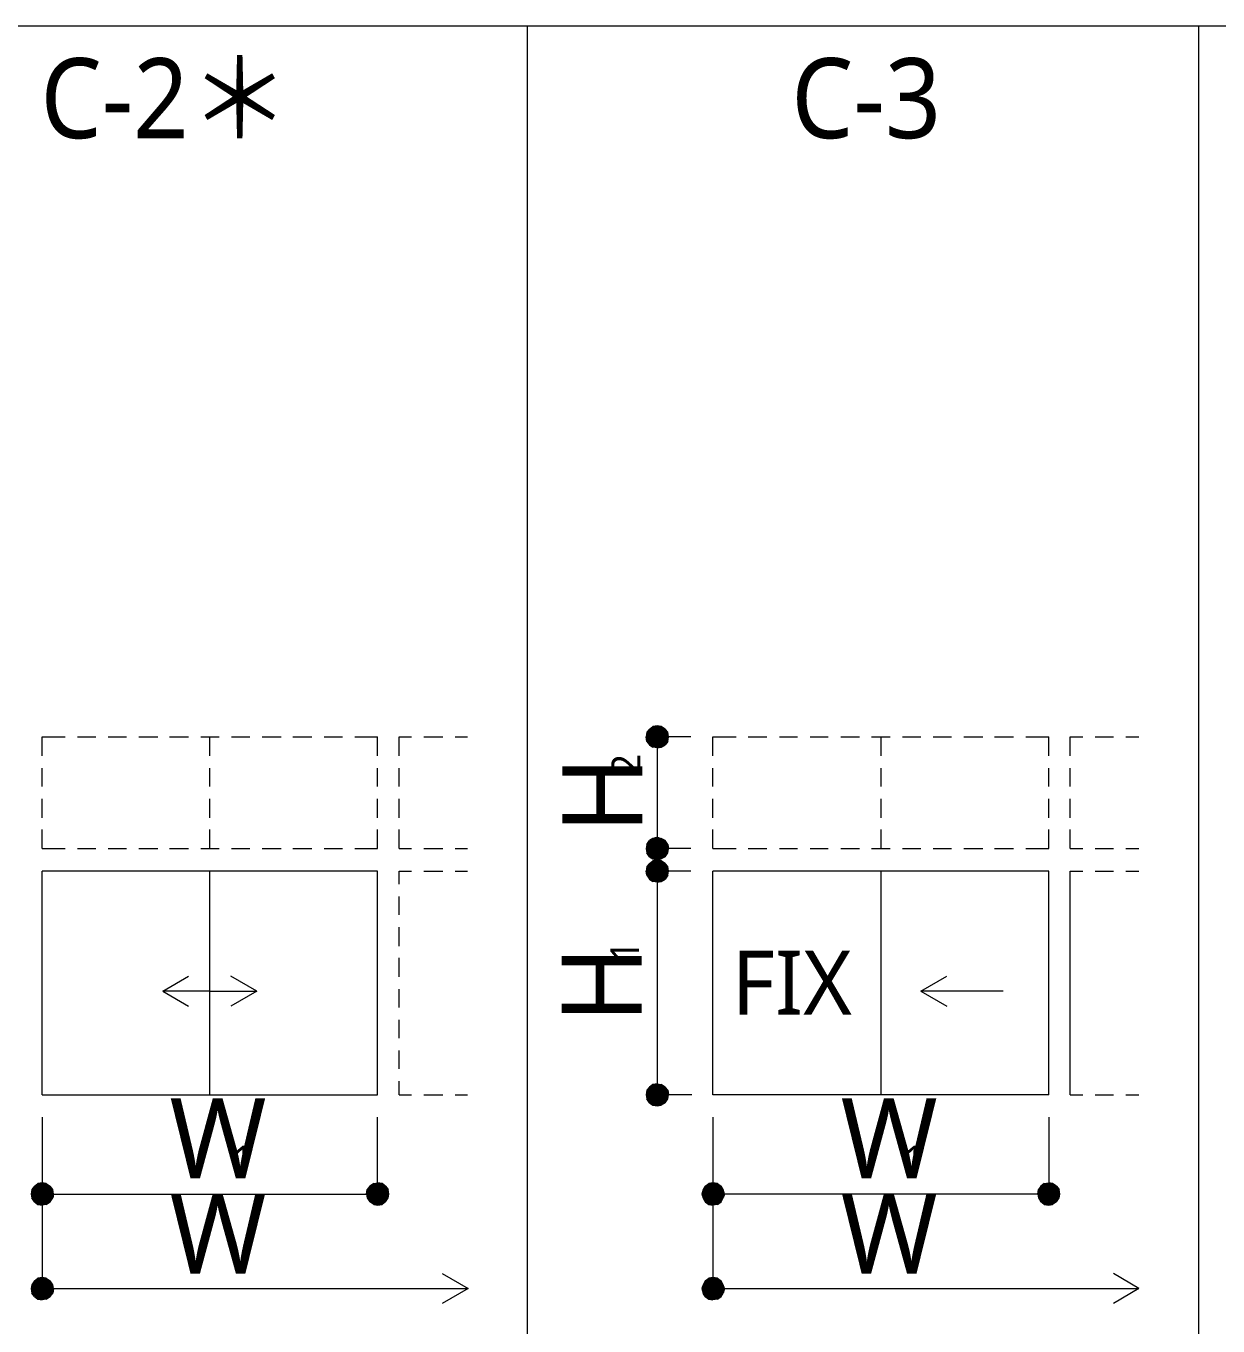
# Model space of a CAD drawing. Header units: millimetres. Extents: x 0 to 420, y 0 to 297.
# Drawn here: x 63.25 to 101.93, y 118.42 to 160.61 of the extents above; entities that cross this region are included whole.
import ezdxf
from ezdxf.enums import TextEntityAlignment as Align

# ---------------------------------------------------------------- set-up
doc = ezdxf.new("R2010")
doc.units = ezdxf.units.MM
doc.styles.add('kst32b', font='NotoSansJP-Variable.ttf')

msp = doc.modelspace()

# ---------------------------------------------------------------- hatches: boundary and pattern name
h = msp.add_hatch(color=7)
h.paths.add_polyline_path([(83.397, 137.689), (83.376, 137.541), (83.735, 137.541), (83.397, 137.689)])
h.paths.add_polyline_path([(83.376, 137.541), (83.735, 137.541), (83.397, 137.393), (83.376, 137.541)])
h.paths.add_polyline_path([(83.735, 137.541), (83.397, 137.393), (83.481, 137.287), (83.735, 137.541)])
h = msp.add_hatch(color=7)
h.paths.add_polyline_path([(83.735, 137.901), (83.587, 137.88), (83.735, 137.541), (83.735, 137.901)])
h.paths.add_polyline_path([(83.587, 137.88), (83.735, 137.541), (83.481, 137.795), (83.587, 137.88)])
h.paths.add_polyline_path([(83.735, 137.541), (83.481, 137.795), (83.397, 137.689), (83.735, 137.541)])
for points in [[(83.862, 137.88), (83.735, 137.901), (83.735, 137.541), (83.862, 137.88)], [(83.587, 133.583), (83.735, 133.54), (83.735, 133.921), (83.587, 133.583)], [(83.862, 133.519), (83.735, 133.54), (83.735, 133.181), (83.862, 133.519)], [(83.587, 125.582), (83.735, 125.561), (83.735, 125.921), (83.587, 125.582)], [(63.437, 122.851), (63.415, 122.703), (63.775, 122.703), (63.437, 122.851)], [(85.217, 122.851), (85.175, 122.703), (85.535, 122.703), (85.217, 122.851)], [(74.994, 122.576), (75.015, 122.703), (74.655, 122.703), (74.994, 122.576)], [(96.774, 122.576), (96.795, 122.703), (96.435, 122.703), (96.774, 122.576)], [(63.437, 119.761), (63.415, 119.634), (63.775, 119.634), (63.437, 119.761)], [(85.217, 119.761), (85.175, 119.634), (85.535, 119.634), (85.217, 119.761)]]:
    msp.add_hatch(color=7).paths.add_polyline_path(points)
h = msp.add_hatch(color=7)
h.paths.add_polyline_path([(84.095, 137.541), (84.074, 137.689), (83.735, 137.541), (84.095, 137.541)])
h.paths.add_polyline_path([(84.074, 137.689), (83.735, 137.541), (83.989, 137.795), (84.074, 137.689)])
h.paths.add_polyline_path([(83.735, 137.541), (83.989, 137.795), (83.862, 137.88), (83.735, 137.541)])
h = msp.add_hatch(color=7)
h.paths.add_polyline_path([(83.481, 137.287), (83.587, 137.202), (83.735, 137.541), (83.481, 137.287)])
h.paths.add_polyline_path([(83.587, 137.202), (83.735, 137.541), (83.735, 137.181), (83.587, 137.202)])
h.paths.add_polyline_path([(83.735, 137.541), (83.735, 137.181), (83.862, 137.202), (83.735, 137.541)])
h = msp.add_hatch(color=7)
h.paths.add_polyline_path([(83.862, 137.202), (83.989, 137.287), (83.735, 137.541), (83.862, 137.202)])
h.paths.add_polyline_path([(83.989, 137.287), (83.735, 137.541), (84.074, 137.393), (83.989, 137.287)])
h.paths.add_polyline_path([(83.735, 137.541), (84.074, 137.393), (84.095, 137.541), (83.735, 137.541)])
h = msp.add_hatch(color=7)
h.paths.add_polyline_path([(83.587, 134.239), (83.481, 134.175), (83.735, 133.921), (83.587, 134.239)])
h.paths.add_polyline_path([(83.481, 134.175), (83.735, 133.921), (83.397, 134.048), (83.481, 134.175)])
h.paths.add_polyline_path([(83.735, 133.921), (83.397, 134.048), (83.376, 133.921), (83.735, 133.921)])
h = msp.add_hatch(color=7)
h.paths.add_polyline_path([(83.989, 134.175), (83.862, 134.239), (83.735, 133.921), (83.989, 134.175)])
h.paths.add_polyline_path([(83.862, 134.239), (83.735, 133.921), (83.735, 134.281), (83.862, 134.239)])
h.paths.add_polyline_path([(83.735, 133.921), (83.735, 134.281), (83.587, 134.239), (83.735, 133.921)])
h = msp.add_hatch(color=7)
h.paths.add_polyline_path([(84.074, 133.773), (84.095, 133.921), (83.735, 133.921), (84.074, 133.773)])
h.paths.add_polyline_path([(84.095, 133.921), (83.735, 133.921), (84.074, 134.048), (84.095, 133.921)])
h.paths.add_polyline_path([(83.735, 133.921), (84.074, 134.048), (83.989, 134.175), (83.735, 133.921)])
h = msp.add_hatch(color=7)
h.paths.add_polyline_path([(83.376, 133.921), (83.397, 133.773), (83.735, 133.921), (83.376, 133.921)])
h.paths.add_polyline_path([(83.397, 133.773), (83.735, 133.921), (83.481, 133.646), (83.397, 133.773)])
h.paths.add_polyline_path([(83.735, 133.921), (83.481, 133.646), (83.587, 133.583), (83.735, 133.921)])
h = msp.add_hatch(color=7)
h.paths.add_polyline_path([(83.735, 133.54), (83.862, 133.583), (83.735, 133.921), (83.735, 133.54)])
h.paths.add_polyline_path([(83.862, 133.583), (83.735, 133.921), (83.989, 133.646), (83.862, 133.583)])
h.paths.add_polyline_path([(83.735, 133.921), (83.989, 133.646), (84.074, 133.773), (83.735, 133.921)])
h = msp.add_hatch(color=7)
h.paths.add_polyline_path([(83.735, 133.54), (83.587, 133.519), (83.735, 133.181), (83.735, 133.54)])
h.paths.add_polyline_path([(83.587, 133.519), (83.735, 133.181), (83.481, 133.435), (83.587, 133.519)])
h.paths.add_polyline_path([(83.735, 133.181), (83.481, 133.435), (83.397, 133.329), (83.735, 133.181)])
h = msp.add_hatch(color=7)
h.paths.add_polyline_path([(84.095, 133.181), (84.074, 133.329), (83.735, 133.181), (84.095, 133.181)])
h.paths.add_polyline_path([(84.074, 133.329), (83.735, 133.181), (83.989, 133.435), (84.074, 133.329)])
h.paths.add_polyline_path([(83.735, 133.181), (83.989, 133.435), (83.862, 133.519), (83.735, 133.181)])
h = msp.add_hatch(color=7)
h.paths.add_polyline_path([(83.397, 133.329), (83.376, 133.181), (83.735, 133.181), (83.397, 133.329)])
h.paths.add_polyline_path([(83.376, 133.181), (83.735, 133.181), (83.397, 133.054), (83.376, 133.181)])
h.paths.add_polyline_path([(83.735, 133.181), (83.397, 133.054), (83.481, 132.927), (83.735, 133.181)])
h = msp.add_hatch(color=7)
h.paths.add_polyline_path([(83.481, 132.927), (83.587, 132.842), (83.735, 133.181), (83.481, 132.927)])
h.paths.add_polyline_path([(83.587, 132.842), (83.735, 133.181), (83.735, 132.821), (83.587, 132.842)])
h.paths.add_polyline_path([(83.735, 133.181), (83.735, 132.821), (83.862, 132.842), (83.735, 133.181)])
h = msp.add_hatch(color=7)
h.paths.add_polyline_path([(83.862, 132.842), (83.989, 132.927), (83.735, 133.181), (83.862, 132.842)])
h.paths.add_polyline_path([(83.989, 132.927), (83.735, 133.181), (84.074, 133.054), (83.989, 132.927)])
h.paths.add_polyline_path([(83.735, 133.181), (84.074, 133.054), (84.095, 133.181), (83.735, 133.181)])
h = msp.add_hatch(color=7)
h.paths.add_polyline_path([(83.587, 126.259), (83.481, 126.175), (83.735, 125.921), (83.587, 126.259)])
h.paths.add_polyline_path([(83.481, 126.175), (83.735, 125.921), (83.397, 126.069), (83.481, 126.175)])
h.paths.add_polyline_path([(83.735, 125.921), (83.397, 126.069), (83.376, 125.921), (83.735, 125.921)])
h = msp.add_hatch(color=7)
h.paths.add_polyline_path([(83.989, 126.175), (83.862, 126.259), (83.735, 125.921), (83.989, 126.175)])
h.paths.add_polyline_path([(83.862, 126.259), (83.735, 125.921), (83.735, 126.28), (83.862, 126.259)])
h.paths.add_polyline_path([(83.735, 125.921), (83.735, 126.28), (83.587, 126.259), (83.735, 125.921)])
h = msp.add_hatch(color=7)
h.paths.add_polyline_path([(84.074, 125.793), (84.095, 125.921), (83.735, 125.921), (84.074, 125.793)])
h.paths.add_polyline_path([(84.095, 125.921), (83.735, 125.921), (84.074, 126.069), (84.095, 125.921)])
h.paths.add_polyline_path([(83.735, 125.921), (84.074, 126.069), (83.989, 126.175), (83.735, 125.921)])
h = msp.add_hatch(color=7)
h.paths.add_polyline_path([(83.376, 125.921), (83.397, 125.793), (83.735, 125.921), (83.376, 125.921)])
h.paths.add_polyline_path([(83.397, 125.793), (83.735, 125.921), (83.481, 125.667), (83.397, 125.793)])
h.paths.add_polyline_path([(83.735, 125.921), (83.481, 125.667), (83.587, 125.582), (83.735, 125.921)])
h = msp.add_hatch(color=7)
h.paths.add_polyline_path([(83.735, 125.561), (83.862, 125.582), (83.735, 125.921), (83.735, 125.561)])
h.paths.add_polyline_path([(83.862, 125.582), (83.735, 125.921), (83.989, 125.667), (83.862, 125.582)])
h.paths.add_polyline_path([(83.735, 125.921), (83.989, 125.667), (84.074, 125.793), (83.735, 125.921)])
h = msp.add_hatch(color=7)
h.paths.add_polyline_path([(63.775, 123.063), (63.627, 123.042), (63.775, 122.703), (63.775, 123.063)])
h.paths.add_polyline_path([(63.627, 123.042), (63.775, 122.703), (63.521, 122.957), (63.627, 123.042)])
h.paths.add_polyline_path([(63.775, 122.703), (63.521, 122.957), (63.437, 122.851), (63.775, 122.703)])
h = msp.add_hatch(color=7)
h.paths.add_polyline_path([(64.114, 122.851), (64.029, 122.957), (63.775, 122.703), (64.114, 122.851)])
h.paths.add_polyline_path([(64.029, 122.957), (63.775, 122.703), (63.902, 123.042), (64.029, 122.957)])
h.paths.add_polyline_path([(63.775, 122.703), (63.902, 123.042), (63.775, 123.063), (63.775, 122.703)])
h = msp.add_hatch(color=7)
h.paths.add_polyline_path([(64.029, 122.449), (64.114, 122.576), (63.775, 122.703), (64.029, 122.449)])
h.paths.add_polyline_path([(64.114, 122.576), (63.775, 122.703), (64.135, 122.703), (64.114, 122.576)])
h.paths.add_polyline_path([(63.775, 122.703), (64.135, 122.703), (64.114, 122.851), (63.775, 122.703)])
h = msp.add_hatch(color=7)
h.paths.add_polyline_path([(74.401, 122.957), (74.316, 122.851), (74.655, 122.703), (74.401, 122.957)])
h.paths.add_polyline_path([(74.316, 122.851), (74.655, 122.703), (74.295, 122.703), (74.316, 122.851)])
h.paths.add_polyline_path([(74.655, 122.703), (74.295, 122.703), (74.316, 122.576), (74.655, 122.703)])
h = msp.add_hatch(color=7)
h.paths.add_polyline_path([(74.803, 123.042), (74.655, 123.063), (74.655, 122.703), (74.803, 123.042)])
h.paths.add_polyline_path([(74.655, 123.063), (74.655, 122.703), (74.528, 123.042), (74.655, 123.063)])
h.paths.add_polyline_path([(74.655, 122.703), (74.528, 123.042), (74.401, 122.957), (74.655, 122.703)])
h = msp.add_hatch(color=7)
h.paths.add_polyline_path([(75.015, 122.703), (74.994, 122.851), (74.655, 122.703), (75.015, 122.703)])
h.paths.add_polyline_path([(74.994, 122.851), (74.655, 122.703), (74.909, 122.957), (74.994, 122.851)])
h.paths.add_polyline_path([(74.655, 122.703), (74.909, 122.957), (74.803, 123.042), (74.655, 122.703)])
h = msp.add_hatch(color=7)
h.paths.add_polyline_path([(85.535, 123.063), (85.408, 123.042), (85.535, 122.703), (85.535, 123.063)])
h.paths.add_polyline_path([(85.408, 123.042), (85.535, 122.703), (85.281, 122.957), (85.408, 123.042)])
h.paths.add_polyline_path([(85.535, 122.703), (85.281, 122.957), (85.217, 122.851), (85.535, 122.703)])
h = msp.add_hatch(color=7)
h.paths.add_polyline_path([(85.873, 122.851), (85.81, 122.957), (85.535, 122.703), (85.873, 122.851)])
h.paths.add_polyline_path([(85.81, 122.957), (85.535, 122.703), (85.683, 123.042), (85.81, 122.957)])
h.paths.add_polyline_path([(85.535, 122.703), (85.683, 123.042), (85.535, 123.063), (85.535, 122.703)])
h = msp.add_hatch(color=7)
h.paths.add_polyline_path([(85.81, 122.449), (85.873, 122.576), (85.535, 122.703), (85.81, 122.449)])
h.paths.add_polyline_path([(85.873, 122.576), (85.535, 122.703), (85.916, 122.703), (85.873, 122.576)])
h.paths.add_polyline_path([(85.535, 122.703), (85.916, 122.703), (85.873, 122.851), (85.535, 122.703)])
h = msp.add_hatch(color=7)
h.paths.add_polyline_path([(96.181, 122.957), (96.097, 122.851), (96.435, 122.703), (96.181, 122.957)])
h.paths.add_polyline_path([(96.097, 122.851), (96.435, 122.703), (96.076, 122.703), (96.097, 122.851)])
h.paths.add_polyline_path([(96.435, 122.703), (96.076, 122.703), (96.097, 122.576), (96.435, 122.703)])
h = msp.add_hatch(color=7)
h.paths.add_polyline_path([(96.562, 123.042), (96.435, 123.063), (96.435, 122.703), (96.562, 123.042)])
h.paths.add_polyline_path([(96.435, 123.063), (96.435, 122.703), (96.287, 123.042), (96.435, 123.063)])
h.paths.add_polyline_path([(96.435, 122.703), (96.287, 123.042), (96.181, 122.957), (96.435, 122.703)])
h = msp.add_hatch(color=7)
h.paths.add_polyline_path([(96.795, 122.703), (96.774, 122.851), (96.435, 122.703), (96.795, 122.703)])
h.paths.add_polyline_path([(96.774, 122.851), (96.435, 122.703), (96.689, 122.957), (96.774, 122.851)])
h.paths.add_polyline_path([(96.435, 122.703), (96.689, 122.957), (96.562, 123.042), (96.435, 122.703)])
h = msp.add_hatch(color=7)
h.paths.add_polyline_path([(63.415, 122.703), (63.437, 122.576), (63.775, 122.703), (63.415, 122.703)])
h.paths.add_polyline_path([(63.437, 122.576), (63.775, 122.703), (63.521, 122.449), (63.437, 122.576)])
h.paths.add_polyline_path([(63.775, 122.703), (63.521, 122.449), (63.627, 122.364), (63.775, 122.703)])
h = msp.add_hatch(color=7)
h.paths.add_polyline_path([(63.627, 122.364), (63.775, 122.343), (63.775, 122.703), (63.627, 122.364)])
h.paths.add_polyline_path([(63.775, 122.343), (63.775, 122.703), (63.902, 122.364), (63.775, 122.343)])
h.paths.add_polyline_path([(63.775, 122.703), (63.902, 122.364), (64.029, 122.449), (63.775, 122.703)])
h = msp.add_hatch(color=7)
h.paths.add_polyline_path([(74.316, 122.576), (74.401, 122.449), (74.655, 122.703), (74.316, 122.576)])
h.paths.add_polyline_path([(74.401, 122.449), (74.655, 122.703), (74.528, 122.364), (74.401, 122.449)])
h.paths.add_polyline_path([(74.655, 122.703), (74.528, 122.364), (74.655, 122.343), (74.655, 122.703)])
h = msp.add_hatch(color=7)
h.paths.add_polyline_path([(74.655, 122.343), (74.803, 122.364), (74.655, 122.703), (74.655, 122.343)])
h.paths.add_polyline_path([(74.803, 122.364), (74.655, 122.703), (74.909, 122.449), (74.803, 122.364)])
h.paths.add_polyline_path([(74.655, 122.703), (74.909, 122.449), (74.994, 122.576), (74.655, 122.703)])
h = msp.add_hatch(color=7)
h.paths.add_polyline_path([(85.175, 122.703), (85.217, 122.576), (85.535, 122.703), (85.175, 122.703)])
h.paths.add_polyline_path([(85.217, 122.576), (85.535, 122.703), (85.281, 122.449), (85.217, 122.576)])
h.paths.add_polyline_path([(85.535, 122.703), (85.281, 122.449), (85.408, 122.364), (85.535, 122.703)])
h = msp.add_hatch(color=7)
h.paths.add_polyline_path([(85.408, 122.364), (85.535, 122.343), (85.535, 122.703), (85.408, 122.364)])
h.paths.add_polyline_path([(85.535, 122.343), (85.535, 122.703), (85.683, 122.364), (85.535, 122.343)])
h.paths.add_polyline_path([(85.535, 122.703), (85.683, 122.364), (85.81, 122.449), (85.535, 122.703)])
h = msp.add_hatch(color=7)
h.paths.add_polyline_path([(96.097, 122.576), (96.181, 122.449), (96.435, 122.703), (96.097, 122.576)])
h.paths.add_polyline_path([(96.181, 122.449), (96.435, 122.703), (96.287, 122.364), (96.181, 122.449)])
h.paths.add_polyline_path([(96.435, 122.703), (96.287, 122.364), (96.435, 122.343), (96.435, 122.703)])
h = msp.add_hatch(color=7)
h.paths.add_polyline_path([(96.435, 122.343), (96.562, 122.364), (96.435, 122.703), (96.435, 122.343)])
h.paths.add_polyline_path([(96.562, 122.364), (96.435, 122.703), (96.689, 122.449), (96.562, 122.364)])
h.paths.add_polyline_path([(96.435, 122.703), (96.689, 122.449), (96.774, 122.576), (96.435, 122.703)])
h = msp.add_hatch(color=7)
h.paths.add_polyline_path([(63.775, 119.994), (63.627, 119.973), (63.775, 119.634), (63.775, 119.994)])
h.paths.add_polyline_path([(63.627, 119.973), (63.775, 119.634), (63.521, 119.888), (63.627, 119.973)])
h.paths.add_polyline_path([(63.775, 119.634), (63.521, 119.888), (63.437, 119.761), (63.775, 119.634)])
h = msp.add_hatch(color=7)
h.paths.add_polyline_path([(64.114, 119.761), (64.029, 119.888), (63.775, 119.634), (64.114, 119.761)])
h.paths.add_polyline_path([(64.029, 119.888), (63.775, 119.634), (63.902, 119.973), (64.029, 119.888)])
h.paths.add_polyline_path([(63.775, 119.634), (63.902, 119.973), (63.775, 119.994), (63.775, 119.634)])
h = msp.add_hatch(color=7)
h.paths.add_polyline_path([(85.535, 119.994), (85.408, 119.973), (85.535, 119.634), (85.535, 119.994)])
h.paths.add_polyline_path([(85.408, 119.973), (85.535, 119.634), (85.281, 119.888), (85.408, 119.973)])
h.paths.add_polyline_path([(85.535, 119.634), (85.281, 119.888), (85.217, 119.761), (85.535, 119.634)])
h = msp.add_hatch(color=7)
h.paths.add_polyline_path([(85.873, 119.761), (85.81, 119.888), (85.535, 119.634), (85.873, 119.761)])
h.paths.add_polyline_path([(85.81, 119.888), (85.535, 119.634), (85.683, 119.973), (85.81, 119.888)])
h.paths.add_polyline_path([(85.535, 119.634), (85.683, 119.973), (85.535, 119.994), (85.535, 119.634)])
h = msp.add_hatch(color=7)
h.paths.add_polyline_path([(63.415, 119.634), (63.437, 119.486), (63.775, 119.634), (63.415, 119.634)])
h.paths.add_polyline_path([(63.437, 119.486), (63.775, 119.634), (63.521, 119.38), (63.437, 119.486)])
h.paths.add_polyline_path([(63.775, 119.634), (63.521, 119.38), (63.627, 119.295), (63.775, 119.634)])
h = msp.add_hatch(color=7)
h.paths.add_polyline_path([(63.627, 119.295), (63.775, 119.274), (63.775, 119.634), (63.627, 119.295)])
h.paths.add_polyline_path([(63.775, 119.274), (63.775, 119.634), (63.902, 119.295), (63.775, 119.274)])
h.paths.add_polyline_path([(63.775, 119.634), (63.902, 119.295), (64.029, 119.38), (63.775, 119.634)])
h = msp.add_hatch(color=7)
h.paths.add_polyline_path([(64.029, 119.38), (64.114, 119.486), (63.775, 119.634), (64.029, 119.38)])
h.paths.add_polyline_path([(64.114, 119.486), (63.775, 119.634), (64.135, 119.634), (64.114, 119.486)])
h.paths.add_polyline_path([(63.775, 119.634), (64.135, 119.634), (64.114, 119.761), (63.775, 119.634)])
h = msp.add_hatch(color=7)
h.paths.add_polyline_path([(85.175, 119.634), (85.217, 119.486), (85.535, 119.634), (85.175, 119.634)])
h.paths.add_polyline_path([(85.217, 119.486), (85.535, 119.634), (85.281, 119.38), (85.217, 119.486)])
h.paths.add_polyline_path([(85.535, 119.634), (85.281, 119.38), (85.408, 119.295), (85.535, 119.634)])
h = msp.add_hatch(color=7)
h.paths.add_polyline_path([(85.408, 119.295), (85.535, 119.274), (85.535, 119.634), (85.408, 119.295)])
h.paths.add_polyline_path([(85.535, 119.274), (85.535, 119.634), (85.683, 119.295), (85.535, 119.274)])
h.paths.add_polyline_path([(85.535, 119.634), (85.683, 119.295), (85.81, 119.38), (85.535, 119.634)])
h = msp.add_hatch(color=7)
h.paths.add_polyline_path([(85.81, 119.38), (85.873, 119.486), (85.535, 119.634), (85.81, 119.38)])
h.paths.add_polyline_path([(85.873, 119.486), (85.535, 119.634), (85.916, 119.634), (85.873, 119.486)])
h.paths.add_polyline_path([(85.535, 119.634), (85.916, 119.634), (85.873, 119.761), (85.535, 119.634)])

# ---------------------------------------------------------------- linework, layer by layer
at = {"lineweight": 13}
for points in [[(26.183, 160.613), (205.169, 160.613)], [(79.523, 51.985), (79.523, 160.613)], [(101.304, 51.985), (101.304, 160.613)], [(63.775, 136.927), (63.775, 137.541)], [(63.775, 137.541), (64.516, 137.541)], [(64.918, 137.541), (65.511, 137.541)], [(65.913, 137.541), (66.506, 137.541)], [(66.908, 137.541), (67.522, 137.541)], [(67.903, 137.541), (68.517, 137.541)], [(68.919, 137.541), (69.511, 137.541)], [(69.215, 136.927), (69.215, 137.541)], [(69.913, 137.541), (70.506, 137.541)], [(70.908, 137.541), (71.522, 137.541)], [(71.903, 137.541), (72.517, 137.541)], [(72.919, 137.541), (73.512, 137.541)], [(73.914, 137.541), (74.655, 137.541)], [(74.655, 136.927), (74.655, 137.541)], [(75.353, 137.541), (75.756, 137.541)], [(75.353, 136.927), (75.353, 137.541)], [(76.158, 137.541), (76.771, 137.541)], [(77.174, 137.541), (77.576, 137.541)], [(84.815, 137.541), (83.735, 137.541)], [(84.815, 133.921), (83.735, 133.921), (83.735, 137.541)], [(85.535, 137.541), (86.296, 137.541)], [(85.535, 136.927), (85.535, 137.541)], [(86.678, 137.541), (87.291, 137.541)], [(87.694, 137.541), (88.286, 137.541)], [(88.688, 137.541), (89.281, 137.541)], [(89.683, 137.541), (90.297, 137.541)], [(90.678, 137.541), (91.292, 137.541)], [(90.996, 136.927), (90.996, 137.541)], [(91.694, 137.541), (92.287, 137.541)], [(92.689, 137.541), (93.282, 137.541)], [(93.684, 137.541), (94.298, 137.541)], [(94.679, 137.541), (95.292, 137.541)], [(95.695, 137.541), (96.435, 137.541)], [(96.435, 136.927), (96.435, 137.541)], [(97.134, 137.541), (97.536, 137.541)], [(97.134, 136.927), (97.134, 137.541)], [(97.938, 137.541), (98.531, 137.541)], [(98.933, 137.541), (99.356, 137.541)], [(63.775, 135.932), (63.775, 136.525)], [(69.215, 135.932), (69.215, 136.525)], [(74.655, 135.932), (74.655, 136.525)], [(75.353, 135.932), (75.353, 136.525)], [(85.535, 135.932), (85.535, 136.525)], [(90.996, 135.932), (90.996, 136.525)], [(96.435, 135.932), (96.435, 136.525)], [(97.134, 135.932), (97.134, 136.525)], [(63.775, 134.916), (63.775, 135.53)], [(69.215, 134.916), (69.215, 135.53)], [(74.655, 134.916), (74.655, 135.53)], [(75.353, 134.916), (75.353, 135.53)], [(85.535, 134.916), (85.535, 135.53)], [(90.996, 134.916), (90.996, 135.53)], [(96.435, 134.916), (96.435, 135.53)], [(97.134, 134.916), (97.134, 135.53)], [(63.775, 133.921), (63.775, 134.535)], [(69.215, 133.921), (69.215, 134.535)], [(74.655, 133.921), (74.655, 134.535)], [(75.353, 133.921), (75.353, 134.535)], [(85.535, 133.921), (85.535, 134.535)], [(90.996, 133.921), (90.996, 134.535)], [(96.435, 133.921), (96.435, 134.535)], [(97.134, 133.921), (97.134, 134.535)], [(63.775, 133.921), (64.516, 133.921)], [(64.918, 133.921), (65.511, 133.921)], [(65.913, 133.921), (66.506, 133.921)], [(66.908, 133.921), (67.522, 133.921)], [(67.903, 133.921), (68.517, 133.921)], [(68.919, 133.921), (69.511, 133.921)], [(69.913, 133.921), (70.506, 133.921)], [(70.908, 133.921), (71.522, 133.921)], [(71.903, 133.921), (72.517, 133.921)], [(72.919, 133.921), (73.512, 133.921)], [(73.914, 133.921), (74.655, 133.921)], [(75.353, 133.921), (75.756, 133.921)], [(76.158, 133.921), (76.771, 133.921)], [(77.174, 133.921), (77.576, 133.921)], [(85.535, 133.921), (86.296, 133.921)], [(86.678, 133.921), (87.291, 133.921)], [(87.694, 133.921), (88.286, 133.921)], [(88.688, 133.921), (89.281, 133.921)], [(89.683, 133.921), (90.297, 133.921)], [(90.678, 133.921), (91.292, 133.921)], [(91.694, 133.921), (92.287, 133.921)], [(92.689, 133.921), (93.282, 133.921)], [(93.684, 133.921), (94.298, 133.921)], [(94.679, 133.921), (95.292, 133.921)], [(95.695, 133.921), (96.435, 133.921)], [(97.134, 133.921), (97.536, 133.921)], [(97.938, 133.921), (98.531, 133.921)], [(98.933, 133.921), (99.356, 133.921)], [(74.655, 133.181), (63.775, 133.181)], [(63.775, 125.921), (63.775, 133.181)], [(69.215, 125.921), (69.215, 133.181)], [(74.655, 125.921), (74.655, 133.181)], [(75.353, 132.757), (75.353, 133.181)], [(75.353, 133.181), (75.756, 133.181)], [(76.158, 133.181), (76.771, 133.181)], [(77.174, 133.181), (77.576, 133.181)], [(84.815, 133.181), (83.735, 133.181)], [(84.857, 125.921), (83.735, 125.921), (83.735, 133.181)], [(85.535, 125.921), (85.535, 133.181)], [(96.435, 133.181), (85.535, 133.181)], [(90.996, 125.921), (90.996, 133.181)], [(96.435, 125.921), (96.435, 133.181)], [(97.134, 125.921), (97.134, 133.181)], [(97.134, 133.181), (97.536, 133.181)], [(97.938, 133.181), (98.531, 133.181)], [(98.933, 133.181), (99.356, 133.181)], [(75.353, 131.762), (75.353, 132.355)], [(75.353, 130.746), (75.353, 131.36)], [(75.353, 129.752), (75.353, 130.365)], [(69.215, 129.286), (67.691, 129.286), (68.517, 129.773)], [(69.215, 129.286), (70.739, 129.286), (69.892, 129.773)], [(92.287, 129.286), (93.133, 129.773)], [(67.691, 129.286), (68.517, 128.799)], [(70.739, 129.286), (69.892, 128.799)], [(75.353, 128.757), (75.353, 129.35)], [(94.954, 129.286), (92.287, 129.286), (93.133, 128.799)], [(75.353, 127.762), (75.353, 128.355)], [(75.353, 126.767), (75.353, 127.36)], [(75.353, 125.921), (75.353, 126.365)], [(63.775, 125.921), (74.655, 125.921)], [(75.353, 125.921), (75.756, 125.921)], [(76.158, 125.921), (76.771, 125.921)], [(77.174, 125.921), (77.576, 125.921)], [(96.435, 125.921), (85.535, 125.921)], [(97.134, 125.921), (97.536, 125.921)], [(97.938, 125.921), (98.531, 125.921)], [(98.933, 125.921), (99.356, 125.921)], [(63.775, 122.703), (74.655, 122.703), (74.655, 125.201)], [(63.775, 125.201), (63.775, 119.634)], [(85.535, 125.201), (85.535, 119.634)], [(96.435, 125.201), (96.435, 122.703), (85.535, 122.703)], [(76.75, 120.121), (77.597, 119.634), (76.75, 119.147)], [(85.535, 119.634), (99.356, 119.634), (98.531, 120.121)], [(63.775, 119.634), (77.597, 119.634)], [(99.356, 119.634), (98.531, 119.147)]]:
    msp.add_lwpolyline(points, dxfattribs=at)
at = {"lineweight": 0}
for points in [[(83.397, 137.689), (83.376, 137.541), (83.735, 137.541)], [(83.735, 137.541), (83.481, 137.795), (83.397, 137.689)], [(83.587, 137.88), (83.735, 137.541), (83.481, 137.795)], [(83.735, 137.901), (83.587, 137.88), (83.735, 137.541)], [(83.862, 137.88), (83.735, 137.901), (83.735, 137.541)], [(83.735, 137.541), (83.989, 137.795), (83.862, 137.88)], [(84.074, 137.689), (83.735, 137.541), (83.989, 137.795)], [(84.095, 137.541), (84.074, 137.689), (83.735, 137.541)], [(83.376, 137.541), (83.735, 137.541), (83.397, 137.393)], [(83.735, 137.541), (83.397, 137.393), (83.481, 137.287)], [(83.481, 137.287), (83.587, 137.202), (83.735, 137.541)], [(83.587, 137.202), (83.735, 137.541), (83.735, 137.181)], [(83.735, 137.541), (83.735, 137.181), (83.862, 137.202)], [(83.862, 137.202), (83.989, 137.287), (83.735, 137.541)], [(83.989, 137.287), (83.735, 137.541), (84.074, 137.393)], [(83.735, 137.541), (84.074, 137.393), (84.095, 137.541)], [(83.481, 134.175), (83.735, 133.921), (83.397, 134.048)], [(83.587, 134.239), (83.481, 134.175), (83.735, 133.921)], [(83.735, 133.921), (83.735, 134.281), (83.587, 134.239)], [(83.862, 134.239), (83.735, 133.921), (83.735, 134.281)], [(83.989, 134.175), (83.862, 134.239), (83.735, 133.921)], [(83.735, 133.921), (84.074, 134.048), (83.989, 134.175)], [(83.735, 133.921), (83.397, 134.048), (83.376, 133.921)], [(83.376, 133.921), (83.397, 133.773), (83.735, 133.921)], [(83.397, 133.773), (83.735, 133.921), (83.481, 133.646)], [(83.735, 133.921), (83.481, 133.646), (83.587, 133.583)], [(83.587, 133.583), (83.735, 133.54), (83.735, 133.921)], [(84.095, 133.921), (83.735, 133.921), (84.074, 134.048)], [(83.735, 133.54), (83.862, 133.583), (83.735, 133.921)], [(83.862, 133.583), (83.735, 133.921), (83.989, 133.646)], [(83.735, 133.921), (83.989, 133.646), (84.074, 133.773)], [(84.074, 133.773), (84.095, 133.921), (83.735, 133.921)], [(83.735, 133.181), (83.481, 133.435), (83.397, 133.329)], [(83.587, 133.519), (83.735, 133.181), (83.481, 133.435)], [(83.735, 133.54), (83.587, 133.519), (83.735, 133.181)], [(83.862, 133.519), (83.735, 133.54), (83.735, 133.181)], [(83.735, 133.181), (83.989, 133.435), (83.862, 133.519)], [(84.074, 133.329), (83.735, 133.181), (83.989, 133.435)], [(83.397, 133.329), (83.376, 133.181), (83.735, 133.181)], [(83.376, 133.181), (83.735, 133.181), (83.397, 133.054)], [(83.735, 133.181), (83.397, 133.054), (83.481, 132.927)], [(83.481, 132.927), (83.587, 132.842), (83.735, 133.181)], [(83.587, 132.842), (83.735, 133.181), (83.735, 132.821)], [(84.095, 133.181), (84.074, 133.329), (83.735, 133.181)], [(83.735, 133.181), (83.735, 132.821), (83.862, 132.842)], [(83.862, 132.842), (83.989, 132.927), (83.735, 133.181)], [(83.989, 132.927), (83.735, 133.181), (84.074, 133.054)], [(83.735, 133.181), (84.074, 133.054), (84.095, 133.181)], [(83.481, 126.175), (83.735, 125.921), (83.397, 126.069)], [(83.587, 126.259), (83.481, 126.175), (83.735, 125.921)], [(83.735, 125.921), (83.735, 126.28), (83.587, 126.259)], [(83.862, 126.259), (83.735, 125.921), (83.735, 126.28)], [(83.989, 126.175), (83.862, 126.259), (83.735, 125.921)], [(83.735, 125.921), (84.074, 126.069), (83.989, 126.175)], [(83.735, 125.921), (83.397, 126.069), (83.376, 125.921)], [(83.376, 125.921), (83.397, 125.793), (83.735, 125.921)], [(83.397, 125.793), (83.735, 125.921), (83.481, 125.667)], [(83.735, 125.921), (83.481, 125.667), (83.587, 125.582)], [(83.587, 125.582), (83.735, 125.561), (83.735, 125.921)], [(84.095, 125.921), (83.735, 125.921), (84.074, 126.069)], [(83.735, 125.561), (83.862, 125.582), (83.735, 125.921)], [(83.862, 125.582), (83.735, 125.921), (83.989, 125.667)], [(83.735, 125.921), (83.989, 125.667), (84.074, 125.793)], [(84.074, 125.793), (84.095, 125.921), (83.735, 125.921)], [(63.437, 122.851), (63.415, 122.703), (63.775, 122.703)], [(63.775, 122.703), (63.521, 122.957), (63.437, 122.851)], [(63.627, 123.042), (63.775, 122.703), (63.521, 122.957)], [(63.775, 123.063), (63.627, 123.042), (63.775, 122.703)], [(63.775, 122.703), (63.902, 123.042), (63.775, 123.063)], [(64.029, 122.957), (63.775, 122.703), (63.902, 123.042)], [(64.114, 122.851), (64.029, 122.957), (63.775, 122.703)], [(63.775, 122.703), (64.135, 122.703), (64.114, 122.851)], [(74.316, 122.851), (74.655, 122.703), (74.295, 122.703)], [(74.401, 122.957), (74.316, 122.851), (74.655, 122.703)], [(74.655, 122.703), (74.528, 123.042), (74.401, 122.957)], [(74.655, 123.063), (74.655, 122.703), (74.528, 123.042)], [(74.803, 123.042), (74.655, 123.063), (74.655, 122.703)], [(74.655, 122.703), (74.909, 122.957), (74.803, 123.042)], [(74.994, 122.851), (74.655, 122.703), (74.909, 122.957)], [(75.015, 122.703), (74.994, 122.851), (74.655, 122.703)], [(85.217, 122.851), (85.175, 122.703), (85.535, 122.703)], [(85.535, 122.703), (85.281, 122.957), (85.217, 122.851)], [(85.408, 123.042), (85.535, 122.703), (85.281, 122.957)], [(85.535, 123.063), (85.408, 123.042), (85.535, 122.703)], [(85.535, 122.703), (85.683, 123.042), (85.535, 123.063)], [(85.81, 122.957), (85.535, 122.703), (85.683, 123.042)], [(85.873, 122.851), (85.81, 122.957), (85.535, 122.703)], [(85.535, 122.703), (85.916, 122.703), (85.873, 122.851)], [(96.097, 122.851), (96.435, 122.703), (96.076, 122.703)], [(96.181, 122.957), (96.097, 122.851), (96.435, 122.703)], [(96.435, 122.703), (96.287, 123.042), (96.181, 122.957)], [(96.435, 123.063), (96.435, 122.703), (96.287, 123.042)], [(96.562, 123.042), (96.435, 123.063), (96.435, 122.703)], [(96.435, 122.703), (96.689, 122.957), (96.562, 123.042)], [(96.774, 122.851), (96.435, 122.703), (96.689, 122.957)], [(96.795, 122.703), (96.774, 122.851), (96.435, 122.703)], [(63.415, 122.703), (63.437, 122.576), (63.775, 122.703)], [(63.437, 122.576), (63.775, 122.703), (63.521, 122.449)], [(63.775, 122.703), (63.521, 122.449), (63.627, 122.364)], [(63.627, 122.364), (63.775, 122.343), (63.775, 122.703)], [(63.775, 122.343), (63.775, 122.703), (63.902, 122.364)], [(63.775, 122.703), (63.902, 122.364), (64.029, 122.449)], [(64.029, 122.449), (64.114, 122.576), (63.775, 122.703)], [(64.114, 122.576), (63.775, 122.703), (64.135, 122.703)], [(74.655, 122.703), (74.295, 122.703), (74.316, 122.576)], [(74.316, 122.576), (74.401, 122.449), (74.655, 122.703)], [(74.401, 122.449), (74.655, 122.703), (74.528, 122.364)], [(74.655, 122.703), (74.528, 122.364), (74.655, 122.343)], [(74.655, 122.343), (74.803, 122.364), (74.655, 122.703)], [(74.803, 122.364), (74.655, 122.703), (74.909, 122.449)], [(74.655, 122.703), (74.909, 122.449), (74.994, 122.576)], [(74.994, 122.576), (75.015, 122.703), (74.655, 122.703)], [(85.175, 122.703), (85.217, 122.576), (85.535, 122.703)], [(85.217, 122.576), (85.535, 122.703), (85.281, 122.449)], [(85.535, 122.703), (85.281, 122.449), (85.408, 122.364)], [(85.408, 122.364), (85.535, 122.343), (85.535, 122.703)], [(85.535, 122.343), (85.535, 122.703), (85.683, 122.364)], [(85.535, 122.703), (85.683, 122.364), (85.81, 122.449)], [(85.81, 122.449), (85.873, 122.576), (85.535, 122.703)], [(85.873, 122.576), (85.535, 122.703), (85.916, 122.703)], [(96.435, 122.703), (96.076, 122.703), (96.097, 122.576)], [(96.097, 122.576), (96.181, 122.449), (96.435, 122.703)], [(96.181, 122.449), (96.435, 122.703), (96.287, 122.364)], [(96.435, 122.703), (96.287, 122.364), (96.435, 122.343)], [(96.435, 122.343), (96.562, 122.364), (96.435, 122.703)], [(96.562, 122.364), (96.435, 122.703), (96.689, 122.449)], [(96.435, 122.703), (96.689, 122.449), (96.774, 122.576)], [(96.774, 122.576), (96.795, 122.703), (96.435, 122.703)], [(63.775, 119.634), (63.521, 119.888), (63.437, 119.761)], [(63.627, 119.973), (63.775, 119.634), (63.521, 119.888)], [(63.775, 119.994), (63.627, 119.973), (63.775, 119.634)], [(63.775, 119.634), (63.902, 119.973), (63.775, 119.994)], [(64.029, 119.888), (63.775, 119.634), (63.902, 119.973)], [(64.114, 119.761), (64.029, 119.888), (63.775, 119.634)], [(85.535, 119.634), (85.281, 119.888), (85.217, 119.761)], [(85.408, 119.973), (85.535, 119.634), (85.281, 119.888)], [(85.535, 119.994), (85.408, 119.973), (85.535, 119.634)], [(85.535, 119.634), (85.683, 119.973), (85.535, 119.994)], [(85.81, 119.888), (85.535, 119.634), (85.683, 119.973)], [(85.873, 119.761), (85.81, 119.888), (85.535, 119.634)], [(63.437, 119.761), (63.415, 119.634), (63.775, 119.634)], [(63.415, 119.634), (63.437, 119.486), (63.775, 119.634)], [(63.437, 119.486), (63.775, 119.634), (63.521, 119.38)], [(63.775, 119.634), (63.521, 119.38), (63.627, 119.295)], [(63.627, 119.295), (63.775, 119.274), (63.775, 119.634)], [(63.775, 119.634), (64.135, 119.634), (64.114, 119.761)], [(63.775, 119.274), (63.775, 119.634), (63.902, 119.295)], [(63.775, 119.634), (63.902, 119.295), (64.029, 119.38)], [(64.029, 119.38), (64.114, 119.486), (63.775, 119.634)], [(64.114, 119.486), (63.775, 119.634), (64.135, 119.634)], [(85.217, 119.761), (85.175, 119.634), (85.535, 119.634)], [(85.175, 119.634), (85.217, 119.486), (85.535, 119.634)], [(85.217, 119.486), (85.535, 119.634), (85.281, 119.38)], [(85.535, 119.634), (85.281, 119.38), (85.408, 119.295)], [(85.408, 119.295), (85.535, 119.274), (85.535, 119.634)], [(85.535, 119.634), (85.916, 119.634), (85.873, 119.761)], [(85.535, 119.274), (85.535, 119.634), (85.683, 119.295)], [(85.535, 119.634), (85.683, 119.295), (85.81, 119.38)], [(85.81, 119.38), (85.873, 119.486), (85.535, 119.634)], [(85.873, 119.486), (85.535, 119.634), (85.916, 119.634)]]:
    msp.add_lwpolyline(points, close=True, dxfattribs=at)

# ---------------------------------------------------------------- texts
at = {"style": 'kst32b'}
for s, height, p, p2 in [('C-2＊', 2.5989, (63.712, 156.972), (71.833, 156.972)), ('C-3', 2.5989, (88.075, 156.972), (92.947, 156.972)), ('FIX', 2.0791, (86.148, 128.524), (90.047, 128.524))]:
    msp.add_text(s, height=height, dxfattribs=at).set_placement(p, p2, align=Align.FIT)
for s, height, p in [('2', 0.936, (83.185, 136.292)), ('H', 2.599, (83.249, 134.408)), ('H', 2.599, (83.227, 128.249)), ('1', 0.936, (83.143, 130.238))]:
    msp.add_text(s, height=height, rotation=90, dxfattribs=at).set_placement(p)
for s, height, p in [('W', 2.599, (67.903, 123.211)), ('W', 2.599, (89.683, 123.211)), ('1', 0.936, (69.935, 123.338)), ('1', 0.936, (91.715, 123.338)), ('W', 2.599, (67.903, 120.121)), ('W', 2.599, (89.683, 120.121))]:
    msp.add_text(s, height=height, dxfattribs=at).set_placement(p)

doc.saveas('drawing.dxf')
